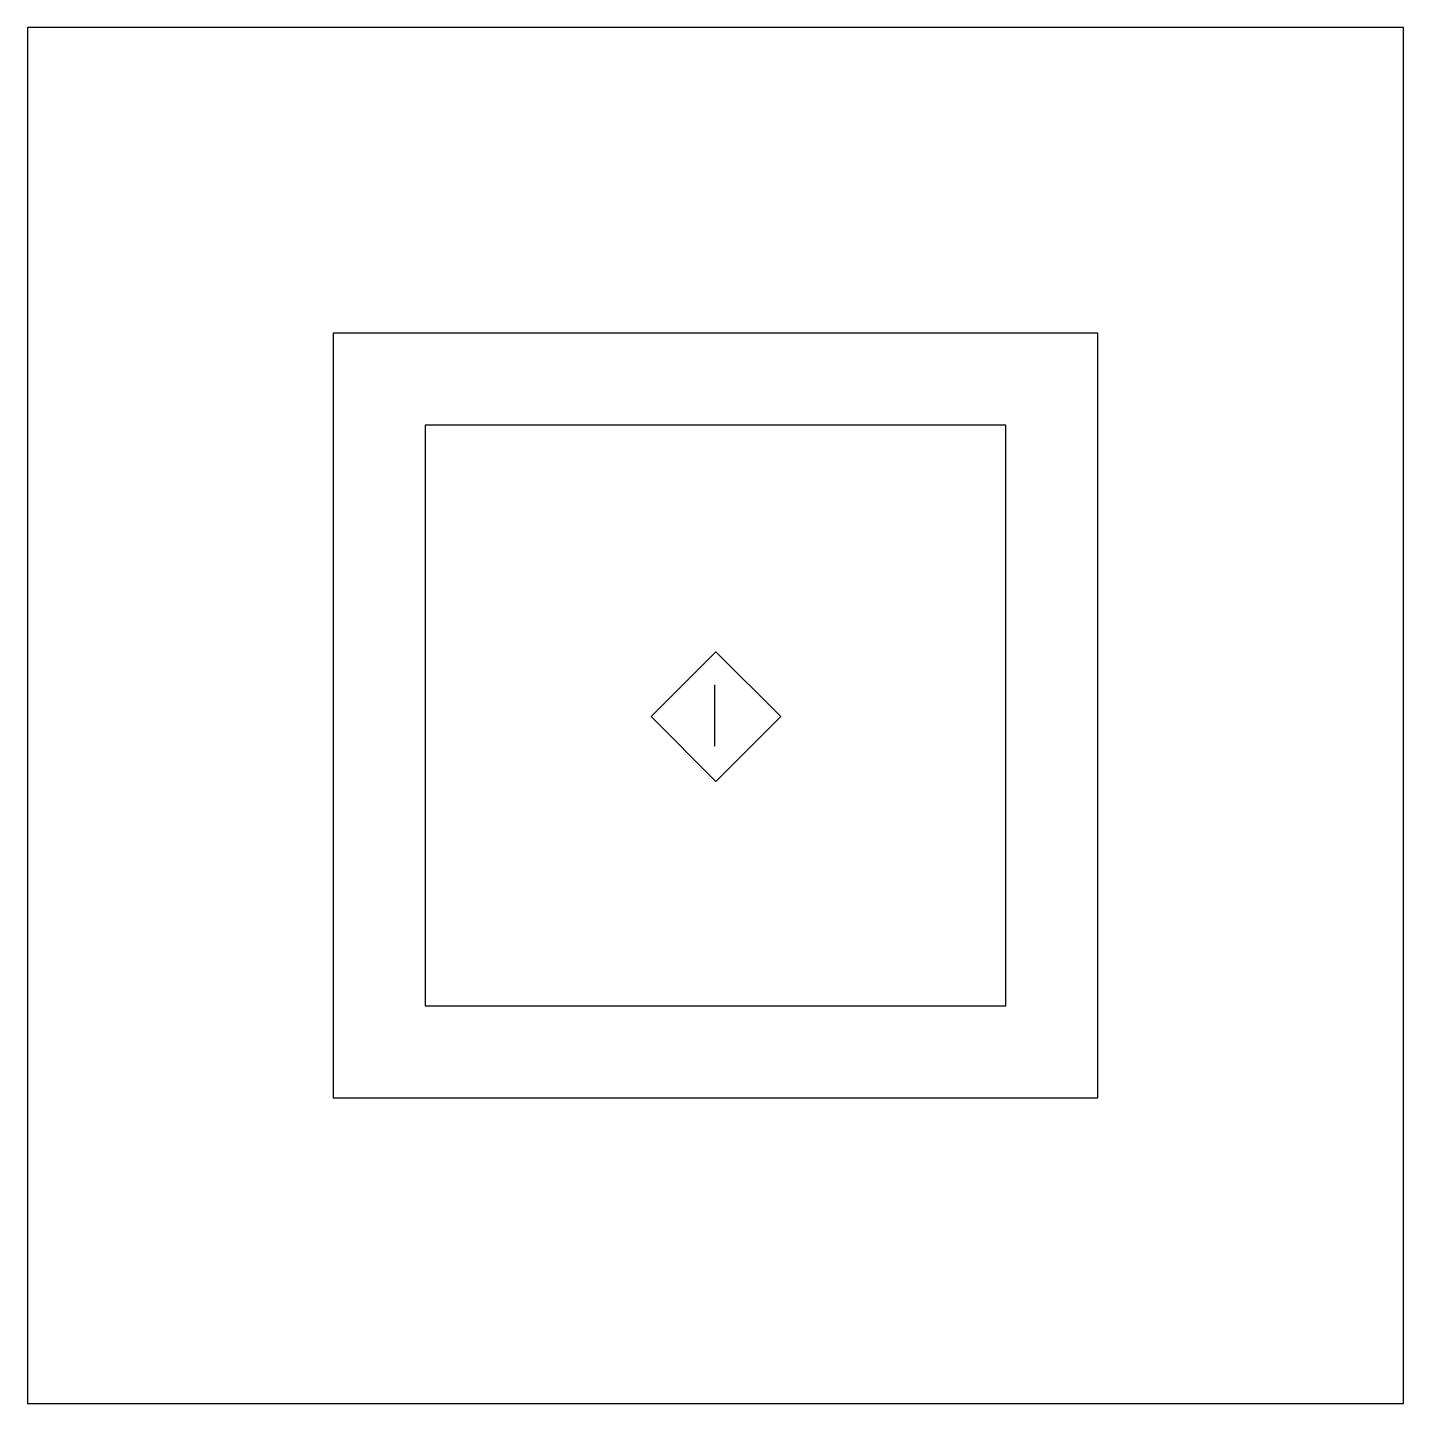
# Model space of a CAD drawing. Extents: x -90 to 0, y 0 to 90.
import ezdxf

# ---------------------------------------------------------------- set-up
doc = ezdxf.new("R2010")
doc.units = 0
doc.header["$LTSCALE"] = 25
doc.header["$MEASUREMENT"] = 0
doc.layers.get('0').update_dxf_attribs({"linetype": 'CONTINUOUS'})

msp = doc.modelspace()

# ---------------------------------------------------------------- linework, layer by layer
at = {"color": 0, "linetype": 'ByBlock'}
for p, q in [((-90, 90), (-90, 0)), ((0, 90), (-90, 90)), ((0, 0), (0, 90)), ((-70, 70), (-70, 20)), ((-20, 70), (-70, 70)), ((-20, 20), (-20, 70)), ((-64, 64), (-64, 26)), ((-26, 64), (-64, 64)), ((-26, 26), (-26, 64)), ((-49.212, 44.926), (-44.97, 49.168)), ((-44.97, 49.168), (-40.727, 44.926)), ((-45.051, 43.001), (-45.051, 46.999)), ((-44.97, 40.683), (-49.212, 44.926)), ((-40.727, 44.926), (-44.97, 40.683)), ((-64, 26), (-26, 26)), ((-70, 20), (-20, 20)), ((-90, 0), (0, 0))]:
    msp.add_line(p, q, dxfattribs=at)

doc.saveas('drawing.dxf')
